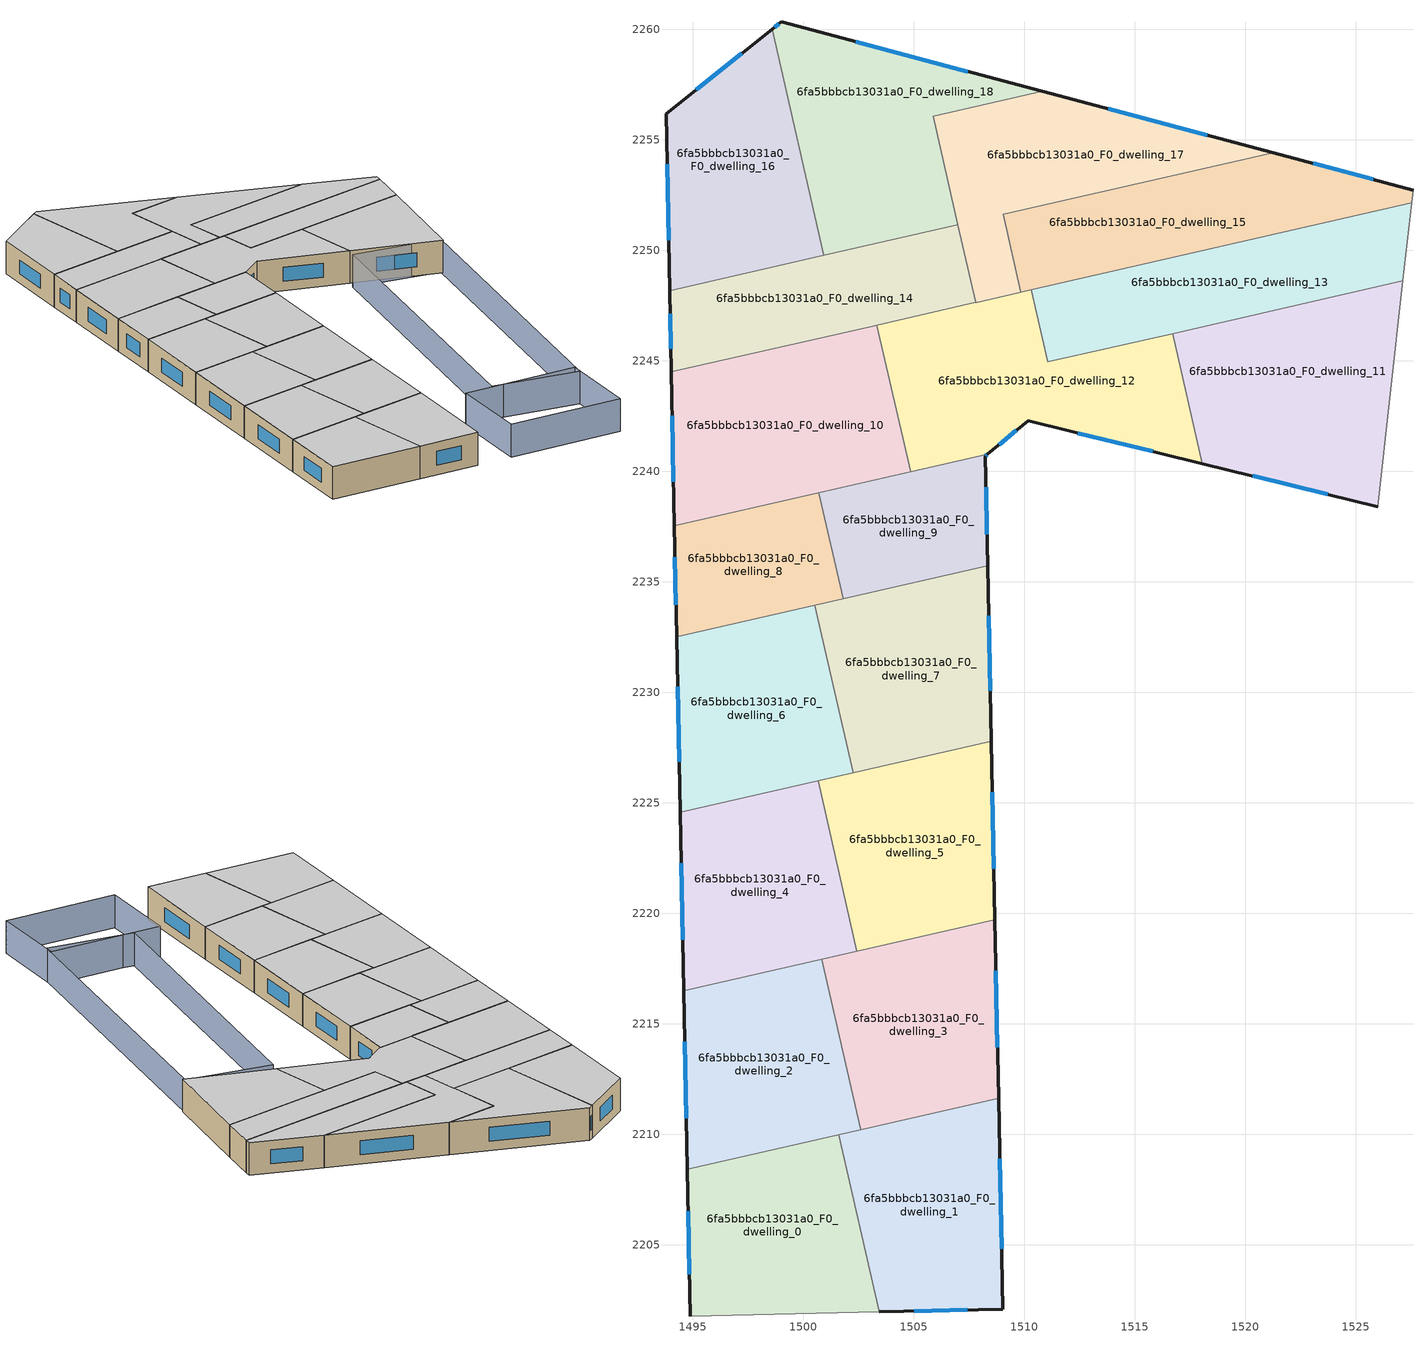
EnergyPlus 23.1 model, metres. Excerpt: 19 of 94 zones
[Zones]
6fa5bbbcb13031a0_F0_dwelling_0
 floor ground (EU_floor_Construction): 1501.61,2209.98 1503.43,2201.97 1494.9,2201.78 1494.76,2208.42 z0
 wall outside (EU_wall_Construction): 1494.76,2208.42 1494.9,2201.78 z0:3
 wall adiabatic (EU_wall_Construction): 1494.9,2201.78 1503.43,2201.97 z0:3
 wall to 6fa5bbbcb13031a0_F0_dwelling_1 (EU_wall_Construction): 1503.43,2201.97 1501.61,2209.98 z0:3
 wall to 6fa5bbbcb13031a0_F0_dwelling_2 (EU_wall_Construction): 1501.61,2209.98 1494.76,2208.42 z0:3
 window (EU_Window_Construction): 1494.8,2206.52 1494.86,2203.68 z0.86:2.14
 ceiling to 6fa5bbbcb13031a0_F1_dwelling_0 (EU_floor_Construction): 1503.43,2201.97 1501.61,2209.98 1494.76,2208.42 1494.9,2201.78 z3
6fa5bbbcb13031a0_F0_dwelling_1
 floor ground (EU_floor_Construction): 1508.84,2211.63 1509.03,2202.1 1503.43,2201.97 1501.61,2209.98 z0
 wall outside (EU_wall_Construction): 1503.43,2201.97 1509.03,2202.1 1508.84,2211.63 z0:3
 wall to 6fa5bbbcb13031a0_F0_dwelling_3 (EU_wall_Construction): 1508.84,2211.63 1502.6,2210.2 z0:3
 wall to 6fa5bbbcb13031a0_F0_dwelling_2 (EU_wall_Construction): 1502.6,2210.21 1501.61,2209.98 z0:3
 window (EU_Window_Construction): 1505.03,2202.01 1507.43,2202.06 / 1508.98,2204.82 1508.9,2208.91 z0.86:2.14
 ceiling to 6fa5bbbcb13031a0_F1_dwelling_1 (EU_floor_Construction): 1509.03,2202.1 1508.84,2211.63 1501.61,2209.98 1503.43,2201.97 z3
6fa5bbbcb13031a0_F0_dwelling_10
 floor ground (EU_floor_Construction): 1503.34,2246.62 1504.86,2239.97 1504.66,2239.93 1494.17,2237.53 1494.03,2244.5 1503.15,2246.58 z0
 wall outside (EU_wall_Construction): 1494.03,2244.5 1494.17,2237.53 z0:3
 wall to 6fa5bbbcb13031a0_F0_dwelling_12 (EU_wall_Construction): 1504.86,2239.97 1503.34,2246.62 z0:3
 wall to 6fa5bbbcb13031a0_F0_dwelling_14 (EU_wall_Construction): 1503.34,2246.62 1503.15,2246.58 1494.03,2244.5 z0:3
 wall to 6fa5bbbcb13031a0_F0_dwelling_9 (EU_wall_Construction): 1500.71,2239.03 1504.66,2239.93 1504.86,2239.97 z0:3
 wall to 6fa5bbbcb13031a0_F0_dwelling_8 (EU_wall_Construction): 1494.17,2237.53 1500.71,2239.03 z0:3
 window (EU_Window_Construction): 1494.07,2242.51 1494.13,2239.52 z0.86:2.14
 ceiling to 6fa5bbbcb13031a0_F1_dwelling_10 (EU_floor_Construction): 1504.66,2239.93 1504.86,2239.97 1503.34,2246.62 1503.15,2246.58 1494.03,2244.5 1494.17,2237.53 z3
6fa5bbbcb13031a0_F0_dwelling_11
 floor ground (EU_floor_Construction): 1527.13,2248.61 1526,2238.4 1518.07,2240.35 1516.72,2246.24 z0
 wall outside (EU_wall_Construction): 1518.07,2240.35 1526,2238.4 z0:3
 wall to 6fa5bbbcb13031a0_F0_dwelling_12 (EU_wall_Construction): 1516.72,2246.24 1518.07,2240.35 z0:3
 wall adiabatic (EU_wall_Construction): 1526,2238.4 1527.13,2248.61 z0:3
 wall to 6fa5bbbcb13031a0_F0_dwelling_13 (EU_wall_Construction): 1527.13,2248.61 1516.72,2246.24 z0:3
 window (EU_Window_Construction): 1520.33,2239.79 1523.73,2238.96 z0.86:2.14
 ceiling to 6fa5bbbcb13031a0_F1_dwelling_11 (EU_floor_Construction): 1526,2238.4 1527.13,2248.61 1516.72,2246.24 1518.07,2240.35 z3
6fa5bbbcb13031a0_F0_dwelling_12
 floor ground (EU_floor_Construction): 1516.72,2246.24 1518.07,2240.35 1510.18,2242.28 1508.34,2240.77 1504.86,2239.97 1503.34,2246.62 1510.33,2248.21 1511.07,2244.95 z0
 wall outside (EU_wall_Construction): 1508.34,2240.77 1510.18,2242.28 1518.07,2240.35 z0:3
 wall to 6fa5bbbcb13031a0_F0_dwelling_13 (EU_wall_Construction): 1516.72,2246.24 1511.07,2244.95 1510.33,2248.21 z0:3
 wall to 6fa5bbbcb13031a0_F0_dwelling_17 (EU_wall_Construction): 1509.86,2248.11 1507.81,2247.64 z0:3
 wall to 6fa5bbbcb13031a0_F0_dwelling_9 (EU_wall_Construction): 1504.86,2239.97 1508.34,2240.77 z0:3
 wall to 6fa5bbbcb13031a0_F0_dwelling_14 (EU_wall_Construction): 1507.81,2247.64 1503.34,2246.62 z0:3
 wall to 6fa5bbbcb13031a0_F0_dwelling_15 (EU_wall_Construction): 1510.33,2248.21 1509.86,2248.11 z0:3
 window (EU_Window_Construction): 1512.43,2241.73 1515.81,2240.9 / 1508.86,2241.2 1509.65,2241.85 z0.86:2.14
 ceiling to 6fa5bbbcb13031a0_F1_dwelling_12 (EU_floor_Construction): 1518.07,2240.35 1516.72,2246.24 1511.07,2244.95 1510.33,2248.21 1503.34,2246.62 1504.86,2239.97 1508.34,2240.77 1510.18,2242.28 z3
6fa5bbbcb13031a0_F0_dwelling_13
 floor ground (EU_floor_Construction): 1527.53,2252.14 1527.13,2248.61 1511.07,2244.95 1510.33,2248.21 z0
 wall adiabatic (EU_wall_Construction): 1527.13,2248.61 1527.53,2252.14 z0:3
 wall to 6fa5bbbcb13031a0_F0_dwelling_15 (EU_wall_Construction): 1527.53,2252.14 1510.33,2248.21 z0:3
 ceiling to 6fa5bbbcb13031a0_F1_dwelling_13 (EU_floor_Construction): 1527.13,2248.61 1527.53,2252.14 1510.33,2248.21 1511.07,2244.95 z3
6fa5bbbcb13031a0_F0_dwelling_14
 floor ground (EU_floor_Construction): 1507,2251.16 1507.81,2247.64 1494.03,2244.5 1493.96,2248.17 z0
 wall outside (EU_wall_Construction): 1493.96,2248.17 1494.03,2244.5 z0:3
 wall to 6fa5bbbcb13031a0_F0_dwelling_17 (EU_wall_Construction): 1507.81,2247.64 1507,2251.15 z0:3
 wall to 6fa5bbbcb13031a0_F0_dwelling_16 (EU_wall_Construction): 1500.94,2249.77 1493.96,2248.17 z0:3
 wall to 6fa5bbbcb13031a0_F0_dwelling_18 (EU_wall_Construction): 1507,2251.16 1500.94,2249.77 z0:3
 window (EU_Window_Construction): 1493.98,2247.12 1494.01,2245.55 z0.86:2.14
 ceiling to 6fa5bbbcb13031a0_F1_dwelling_14 (EU_floor_Construction): 1507.81,2247.64 1507,2251.16 1493.96,2248.17 1494.03,2244.5 z3
6fa5bbbcb13031a0_F0_dwelling_15
 floor ground (EU_floor_Construction): 1527.59,2252.73 1527.53,2252.14 1509.85,2248.11 1509.05,2251.62 1521.27,2254.41 z0
 wall outside (EU_wall_Construction): 1527.59,2252.73 1521.27,2254.41 z0:3
 wall to 6fa5bbbcb13031a0_F0_dwelling_17 (EU_wall_Construction): 1521.27,2254.41 1509.05,2251.62 1509.85,2248.11 z0:3
 wall adiabatic (EU_wall_Construction): 1527.53,2252.14 1527.59,2252.73 z0:3
 window (EU_Window_Construction): 1525.79,2253.21 1523.07,2253.93 z0.86:2.14
 ceiling to 6fa5bbbcb13031a0_F1_dwelling_15 (EU_floor_Construction): 1527.53,2252.14 1527.59,2252.73 1521.27,2254.41 1509.05,2251.62 1509.85,2248.11 z3
6fa5bbbcb13031a0_F0_dwelling_16
 floor ground (EU_floor_Construction): 1498.6,2260.01 1500.94,2249.77 1493.96,2248.17 1493.79,2256.18 z0
 wall outside (EU_wall_Construction): 1498.6,2260.01 1493.79,2256.18 1493.96,2248.17 z0:3
 wall to 6fa5bbbcb13031a0_F0_dwelling_18 (EU_wall_Construction): 1500.94,2249.77 1498.6,2260.01 z0:3
 window (EU_Window_Construction): 1497.23,2258.92 1495.17,2257.27 / 1493.84,2253.89 1493.91,2250.46 z0.86:2.14
 ceiling to 6fa5bbbcb13031a0_F1_dwelling_16 (EU_floor_Construction): 1500.94,2249.77 1498.6,2260.01 1493.79,2256.18 1493.96,2248.17 z3
6fa5bbbcb13031a0_F0_dwelling_17
 floor ground (EU_floor_Construction): 1521.27,2254.41 1509.05,2251.62 1509.85,2248.11 1507.81,2247.64 1505.88,2256.06 1510.82,2257.19 z0
 wall outside (EU_wall_Construction): 1521.27,2254.41 1510.82,2257.19 z0:3
 wall to 6fa5bbbcb13031a0_F0_dwelling_18 (EU_wall_Construction): 1510.82,2257.19 1505.88,2256.06 1507,2251.16 z0:3
 window (EU_Window_Construction): 1518.28,2255.2 1513.81,2256.39 z0.86:2.14
 ceiling to 6fa5bbbcb13031a0_F1_dwelling_17 (EU_floor_Construction): 1521.27,2254.41 1510.82,2257.19 1505.88,2256.06 1507.81,2247.64 1509.85,2248.11 1509.05,2251.62 z3
6fa5bbbcb13031a0_F0_dwelling_18
 floor ground (EU_floor_Construction): 1510.82,2257.19 1505.88,2256.06 1507,2251.16 1500.94,2249.77 1498.6,2260.01 1499.01,2260.33 z0
 wall outside (EU_wall_Construction): 1510.82,2257.19 1499.01,2260.33 1498.6,2260.01 z0:3
 window (EU_Window_Construction): 1498.89,2260.24 1498.72,2260.1 / 1507.45,2258.09 1502.38,2259.43 z0.86:2.14
 ceiling to 6fa5bbbcb13031a0_F1_dwelling_18 (EU_floor_Construction): 1507,2251.16 1505.88,2256.06 1510.82,2257.19 1499.01,2260.33 1498.6,2260.01 1500.94,2249.77 z3
6fa5bbbcb13031a0_F0_dwelling_2
 floor ground (EU_floor_Construction): 1500.84,2217.92 1502.6,2210.21 1494.76,2208.42 1494.6,2216.5 z0
 wall outside (EU_wall_Construction): 1494.6,2216.5 1494.76,2208.42 z0:3
 wall to 6fa5bbbcb13031a0_F0_dwelling_3 (EU_wall_Construction): 1502.6,2210.21 1500.84,2217.92 z0:3
 wall to 6fa5bbbcb13031a0_F0_dwelling_4 (EU_wall_Construction): 1500.84,2217.92 1494.6,2216.5 z0:3
 window (EU_Window_Construction): 1494.64,2214.19 1494.71,2210.73 z0.86:2.14
 ceiling to 6fa5bbbcb13031a0_F1_dwelling_2 (EU_floor_Construction): 1502.6,2210.21 1500.84,2217.92 1494.6,2216.5 1494.76,2208.42 z3
6fa5bbbcb13031a0_F0_dwelling_3
 floor ground (EU_floor_Construction): 1508.67,2219.71 1508.84,2211.63 1502.6,2210.21 1500.84,2217.92 z0
 wall outside (EU_wall_Construction): 1508.84,2211.63 1508.67,2219.71 z0:3
 wall to 6fa5bbbcb13031a0_F0_dwelling_5 (EU_wall_Construction): 1508.67,2219.71 1502.44,2218.29 z0:3
 wall to 6fa5bbbcb13031a0_F0_dwelling_4 (EU_wall_Construction): 1502.43,2218.29 1500.84,2217.92 z0:3
 window (EU_Window_Construction): 1508.79,2213.94 1508.72,2217.4 z0.86:2.14
 ceiling to 6fa5bbbcb13031a0_F1_dwelling_3 (EU_floor_Construction): 1508.84,2211.63 1508.67,2219.71 1500.84,2217.92 1502.6,2210.21 z3
6fa5bbbcb13031a0_F0_dwelling_4
 floor ground (EU_floor_Construction): 1500.67,2226.01 1502.43,2218.29 1494.6,2216.5 1494.43,2224.58 z0
 wall outside (EU_wall_Construction): 1494.43,2224.58 1494.6,2216.5 z0:3
 wall to 6fa5bbbcb13031a0_F0_dwelling_5 (EU_wall_Construction): 1502.43,2218.29 1500.67,2226.01 z0:3
 wall to 6fa5bbbcb13031a0_F0_dwelling_6 (EU_wall_Construction): 1500.67,2226.01 1494.43,2224.58 z0:3
 window (EU_Window_Construction): 1494.48,2222.27 1494.55,2218.81 z0.86:2.14
 ceiling to 6fa5bbbcb13031a0_F1_dwelling_4 (EU_floor_Construction): 1502.43,2218.29 1500.67,2226.01 1494.43,2224.58 1494.6,2216.5 z3
6fa5bbbcb13031a0_F0_dwelling_5
 floor ground (EU_floor_Construction): 1508.51,2227.8 1508.67,2219.71 1502.43,2218.29 1500.67,2226.01 z0
 wall outside (EU_wall_Construction): 1508.67,2219.71 1508.51,2227.8 z0:3
 wall to 6fa5bbbcb13031a0_F0_dwelling_7 (EU_wall_Construction): 1508.51,2227.8 1502.26,2226.37 z0:3
 wall to 6fa5bbbcb13031a0_F0_dwelling_6 (EU_wall_Construction): 1502.26,2226.37 1500.67,2226.01 z0:3
 window (EU_Window_Construction): 1508.63,2222.02 1508.56,2225.49 z0.86:2.14
 ceiling to 6fa5bbbcb13031a0_F1_dwelling_5 (EU_floor_Construction): 1508.67,2219.71 1508.51,2227.8 1500.67,2226.01 1502.43,2218.29 z3
6fa5bbbcb13031a0_F0_dwelling_6
 floor ground (EU_floor_Construction): 1500.53,2233.95 1502.26,2226.37 1494.43,2224.58 1494.27,2232.52 z0
 wall outside (EU_wall_Construction): 1494.27,2232.52 1494.43,2224.58 z0:3
 wall to 6fa5bbbcb13031a0_F0_dwelling_7 (EU_wall_Construction): 1502.26,2226.37 1500.53,2233.95 z0:3
 wall to 6fa5bbbcb13031a0_F0_dwelling_8 (EU_wall_Construction): 1500.53,2233.95 1494.27,2232.52 z0:3
 window (EU_Window_Construction): 1494.32,2230.25 1494.39,2226.85 z0.86:2.14
 ceiling to 6fa5bbbcb13031a0_F1_dwelling_6 (EU_floor_Construction): 1502.26,2226.37 1500.53,2233.95 1494.27,2232.52 1494.43,2224.58 z3
6fa5bbbcb13031a0_F0_dwelling_7
 floor ground (EU_floor_Construction): 1508.35,2235.74 1508.51,2227.8 1502.26,2226.37 1500.53,2233.95 z0
 wall outside (EU_wall_Construction): 1508.51,2227.8 1508.35,2235.74 z0:3
 wall to 6fa5bbbcb13031a0_F0_dwelling_9 (EU_wall_Construction): 1508.35,2235.74 1501.81,2234.24 z0:3
 wall to 6fa5bbbcb13031a0_F0_dwelling_8 (EU_wall_Construction): 1501.81,2234.24 1500.53,2233.95 z0:3
 window (EU_Window_Construction): 1508.46,2230.06 1508.39,2233.47 z0.86:2.14
 ceiling to 6fa5bbbcb13031a0_F1_dwelling_7 (EU_floor_Construction): 1508.51,2227.8 1508.35,2235.74 1500.53,2233.95 1502.26,2226.37 z3
6fa5bbbcb13031a0_F0_dwelling_8
 floor ground (EU_floor_Construction): 1500.71,2239.03 1501.81,2234.24 1494.27,2232.52 1494.17,2237.53 z0
 wall outside (EU_wall_Construction): 1494.17,2237.53 1494.27,2232.52 z0:3
 wall to 6fa5bbbcb13031a0_F0_dwelling_9 (EU_wall_Construction): 1501.81,2234.24 1500.71,2239.03 z0:3
 window (EU_Window_Construction): 1494.2,2236.1 1494.24,2233.95 z0.86:2.14
 ceiling to 6fa5bbbcb13031a0_F1_dwelling_8 (EU_floor_Construction): 1501.81,2234.24 1500.71,2239.03 1494.17,2237.53 1494.27,2232.52 z3
6fa5bbbcb13031a0_F0_dwelling_9
 floor ground (EU_floor_Construction): 1508.34,2240.77 1508.25,2240.69 1508.35,2235.74 1501.81,2234.24 1500.71,2239.03 z0
 wall outside (EU_wall_Construction): 1508.35,2235.74 1508.25,2240.69 1508.34,2240.77 z0:3
 window (EU_Window_Construction): 1508.27,2240.71 1508.31,2240.75 / 1508.32,2237.15 1508.27,2239.28 z0.86:2.14
 ceiling to 6fa5bbbcb13031a0_F1_dwelling_9 (EU_floor_Construction): 1508.35,2235.74 1508.25,2240.69 1508.34,2240.77 1500.71,2239.03 1501.81,2234.24 z3
shading: 1522.9,2202.42 1512.3,2202.18 / 1512.3,2202.18 1512.13,2209.69 / 1512.13,2209.69 1522.73,2209.93 / 1522.73,2209.93 1522.9,2202.42 / 1525.9,2238.69 1522.73,2209.02 / 1522.73,2209.02 1514.73,2209.88 / 1514.73,2209.88 1517.91,2239.55 / 1517.91,2239.55 1525.9,2238.69 z0:3
[Building]
EU S2 Campaign: North Axis=0; Terrain=City; Solar Distribution=FullExterior
[Site:Location]
Helsinki-Vantaa.AP: Latitude=60.317; Longitude=24.963; Time Zone=2; Elevation=54.6
[SizingPeriod:WeatherFileDays]
AnnualSizingPeriod: Begin Month=1; Begin Day of Month=1; End Month=12; End Day of Month=31; Day of Week for Start Day=Monday; Use Weather File Daylight Saving Period=No; Use Weather File Rain and Snow Indicators=No
[MATERIAL]
EU_InternalMass_Material: Roughness=MediumRough; Thickness=0.1; Conductivity=1; Density=1800; Specific Heat=900; Thermal Absorptance=0.9; Solar Absorptance=0.7; Visible Absorptance=0.7
[MATERIAL:NOMASS] Roughness=MediumRough; Thermal Absorptance=0.9; Solar Absorptance=0.7; Visible Absorptance=0.7
Name | Thermal Resistance
EU_wall_NoMass | 1.10183
EU_floor_NoMass | 1.70606
[WINDOWMATERIAL:SIMPLEGLAZINGSYSTEM]
EU_Window_SimpleGlazing: UFactor=3.11035; Solar Heat Gain Coefficient=0.8; Visible Transmittance=0.8
[CONSTRUCTION]
EU_wall_Construction: EU_wall_NoMass
EU_floor_Construction: EU_floor_NoMass
EU_Window_Construction: EU_Window_SimpleGlazing
EU_InternalMass_Construction: EU_InternalMass_Material
[ZONE] Type=1; Multiplier=1; Ceiling Height=autocalculate; Floor Area=autocalculate; Part of Total Floor Area=Yes
Name | Volume
6fa5bbbcb13031a0_F0_dwelling_0 | 171.475
6fa5bbbcb13031a0_F0_dwelling_1; 6fa5bbbcb13031a0_F0_dwelling_16 | 171.489
6fa5bbbcb13031a0_F0_dwelling_10 | 209.736
6fa5bbbcb13031a0_F0_dwelling_11 | 221.567
6fa5bbbcb13031a0_F0_dwelling_12 | 219.722
6fa5bbbcb13031a0_F0_dwelling_13 | 171.511
6fa5bbbcb13031a0_F0_dwelling_14 | 148.781
6fa5bbbcb13031a0_F0_dwelling_15 | 171.483
6fa5bbbcb13031a0_F0_dwelling_17 | 171.484
6fa5bbbcb13031a0_F0_dwelling_18 | 194.187
6fa5bbbcb13031a0_F0_dwelling_2 | 171.497
6fa5bbbcb13031a0_F0_dwelling_3 | 171.502
6fa5bbbcb13031a0_F0_dwelling_4 | 171.473
6fa5bbbcb13031a0_F0_dwelling_5 | 171.477
6fa5bbbcb13031a0_F0_dwelling_6 | 168.4
6fa5bbbcb13031a0_F0_dwelling_7 | 168.394
6fa5bbbcb13031a0_F0_dwelling_8 | 106.294
6fa5bbbcb13031a0_F0_dwelling_9 | 106.289
[INTERNALMASS] Construction=EU_InternalMass_Construction
Name | Zone or ZoneList | Surface Area
6fa5bbbcb13031a0_F0_dwelling_0_EU_InternalMass | 6fa5bbbcb13031a0_F0_dwelling_0 | 57.157
6fa5bbbcb13031a0_F0_dwelling_1_EU_InternalMass | 6fa5bbbcb13031a0_F0_dwelling_1 | 57.1641
6fa5bbbcb13031a0_F0_dwelling_2_EU_InternalMass | 6fa5bbbcb13031a0_F0_dwelling_2 | 57.1657
6fa5bbbcb13031a0_F0_dwelling_3_EU_InternalMass | 6fa5bbbcb13031a0_F0_dwelling_3 | 57.1694
6fa5bbbcb13031a0_F0_dwelling_4_EU_InternalMass | 6fa5bbbcb13031a0_F0_dwelling_4 | 57.1559
6fa5bbbcb13031a0_F0_dwelling_5_EU_InternalMass | 6fa5bbbcb13031a0_F0_dwelling_5 | 57.1566
6fa5bbbcb13031a0_F0_dwelling_6_EU_InternalMass | 6fa5bbbcb13031a0_F0_dwelling_6 | 56.1335
6fa5bbbcb13031a0_F0_dwelling_7_EU_InternalMass | 6fa5bbbcb13031a0_F0_dwelling_7 | 56.1311
6fa5bbbcb13031a0_F0_dwelling_8_EU_InternalMass | 6fa5bbbcb13031a0_F0_dwelling_8 | 35.4298
6fa5bbbcb13031a0_F0_dwelling_9_EU_InternalMass | 6fa5bbbcb13031a0_F0_dwelling_9 | 35.4302
6fa5bbbcb13031a0_F0_dwelling_10_EU_InternalMass | 6fa5bbbcb13031a0_F0_dwelling_10 | 69.9133
6fa5bbbcb13031a0_F0_dwelling_11_EU_InternalMass | 6fa5bbbcb13031a0_F0_dwelling_11 | 73.8579
6fa5bbbcb13031a0_F0_dwelling_12_EU_InternalMass | 6fa5bbbcb13031a0_F0_dwelling_12 | 73.2445
6fa5bbbcb13031a0_F0_dwelling_13_EU_InternalMass | 6fa5bbbcb13031a0_F0_dwelling_13 | 57.1706
6fa5bbbcb13031a0_F0_dwelling_14_EU_InternalMass | 6fa5bbbcb13031a0_F0_dwelling_14 | 49.5892
6fa5bbbcb13031a0_F0_dwelling_15_EU_InternalMass | 6fa5bbbcb13031a0_F0_dwelling_15 | 57.1594
6fa5bbbcb13031a0_F0_dwelling_16_EU_InternalMass | 6fa5bbbcb13031a0_F0_dwelling_16 | 57.1629
6fa5bbbcb13031a0_F0_dwelling_17_EU_InternalMass | 6fa5bbbcb13031a0_F0_dwelling_17 | 57.1611
6fa5bbbcb13031a0_F0_dwelling_18_EU_InternalMass | 6fa5bbbcb13031a0_F0_dwelling_18 | 64.7305
[OTHEREQUIPMENT] Fuel Type=Electricity; Design Level Calculation Method=Watts/Area; Power per Zone Floor Area=1; Fraction Latent=0; Fraction Radiant=0; Fraction Lost=0; Carbon Dioxide Generation Rate=0; EndUse Subcategory=EU_Step8_InternalGains
Name | Zone or ZoneList or Space or SpaceList | Schedule
EU_Step8_InternalGain_6fa5bbbcb13031a0_F0_dwelling_0_f000 | 6fa5bbbcb13031a0_F0_dwelling_0 | EU_Step8_GainSchedule_6fa5bbbcb13031a0_F0_dwelling_0_f000
EU_Step8_InternalGain_6fa5bbbcb13031a0_F0_dwelling_1_f000 | 6fa5bbbcb13031a0_F0_dwelling_1 | EU_Step8_GainSchedule_6fa5bbbcb13031a0_F0_dwelling_1_f000
EU_Step8_InternalGain_6fa5bbbcb13031a0_F0_dwelling_2_f000 | 6fa5bbbcb13031a0_F0_dwelling_2 | EU_Step8_GainSchedule_6fa5bbbcb13031a0_F0_dwelling_2_f000
EU_Step8_InternalGain_6fa5bbbcb13031a0_F0_dwelling_3_f000 | 6fa5bbbcb13031a0_F0_dwelling_3 | EU_Step8_GainSchedule_6fa5bbbcb13031a0_F0_dwelling_3_f000
EU_Step8_InternalGain_6fa5bbbcb13031a0_F0_dwelling_4_f000 | 6fa5bbbcb13031a0_F0_dwelling_4 | EU_Step8_GainSchedule_6fa5bbbcb13031a0_F0_dwelling_4_f000
EU_Step8_InternalGain_6fa5bbbcb13031a0_F0_dwelling_5_f000 | 6fa5bbbcb13031a0_F0_dwelling_5 | EU_Step8_GainSchedule_6fa5bbbcb13031a0_F0_dwelling_5_f000
EU_Step8_InternalGain_6fa5bbbcb13031a0_F0_dwelling_6_f000 | 6fa5bbbcb13031a0_F0_dwelling_6 | EU_Step8_GainSchedule_6fa5bbbcb13031a0_F0_dwelling_6_f000
EU_Step8_InternalGain_6fa5bbbcb13031a0_F0_dwelling_7_f000 | 6fa5bbbcb13031a0_F0_dwelling_7 | EU_Step8_GainSchedule_6fa5bbbcb13031a0_F0_dwelling_7_f000
EU_Step8_InternalGain_6fa5bbbcb13031a0_F0_dwelling_8_f000 | 6fa5bbbcb13031a0_F0_dwelling_8 | EU_Step8_GainSchedule_6fa5bbbcb13031a0_F0_dwelling_8_f000
EU_Step8_InternalGain_6fa5bbbcb13031a0_F0_dwelling_9_f000 | 6fa5bbbcb13031a0_F0_dwelling_9 | EU_Step8_GainSchedule_6fa5bbbcb13031a0_F0_dwelling_9_f000
EU_Step8_InternalGain_6fa5bbbcb13031a0_F0_dwelling_10_f000 | 6fa5bbbcb13031a0_F0_dwelling_10 | EU_Step8_GainSchedule_6fa5bbbcb13031a0_F0_dwelling_10_f000
EU_Step8_InternalGain_6fa5bbbcb13031a0_F0_dwelling_11_f000 | 6fa5bbbcb13031a0_F0_dwelling_11 | EU_Step8_GainSchedule_6fa5bbbcb13031a0_F0_dwelling_11_f000
EU_Step8_InternalGain_6fa5bbbcb13031a0_F0_dwelling_12_f000 | 6fa5bbbcb13031a0_F0_dwelling_12 | EU_Step8_GainSchedule_6fa5bbbcb13031a0_F0_dwelling_12_f000
EU_Step8_InternalGain_6fa5bbbcb13031a0_F0_dwelling_13_f000 | 6fa5bbbcb13031a0_F0_dwelling_13 | EU_Step8_GainSchedule_6fa5bbbcb13031a0_F0_dwelling_13_f000
EU_Step8_InternalGain_6fa5bbbcb13031a0_F0_dwelling_14_f000 | 6fa5bbbcb13031a0_F0_dwelling_14 | EU_Step8_GainSchedule_6fa5bbbcb13031a0_F0_dwelling_14_f000
EU_Step8_InternalGain_6fa5bbbcb13031a0_F0_dwelling_15_f000 | 6fa5bbbcb13031a0_F0_dwelling_15 | EU_Step8_GainSchedule_6fa5bbbcb13031a0_F0_dwelling_15_f000
EU_Step8_InternalGain_6fa5bbbcb13031a0_F0_dwelling_16_f000 | 6fa5bbbcb13031a0_F0_dwelling_16 | EU_Step8_GainSchedule_6fa5bbbcb13031a0_F0_dwelling_16_f000
EU_Step8_InternalGain_6fa5bbbcb13031a0_F0_dwelling_17_f000 | 6fa5bbbcb13031a0_F0_dwelling_17 | EU_Step8_GainSchedule_6fa5bbbcb13031a0_F0_dwelling_17_f000
EU_Step8_InternalGain_6fa5bbbcb13031a0_F0_dwelling_18_f000 | 6fa5bbbcb13031a0_F0_dwelling_18 | EU_Step8_GainSchedule_6fa5bbbcb13031a0_F0_dwelling_18_f000
[ZONEVENTILATION:DESIGNFLOWRATE] Schedule=EU_AlwaysOn; Design Flow Rate Calculation Method=AirChanges/Hour; Air Changes per Hour=0.756316; Ventilation Type=Natural; Fan Pressure Rise=0; Fan Total Efficiency=1; Constant Term Coefficient=1; Temperature Term Coefficient=0; Velocity Term Coefficient=0; Velocity Squared Term Coefficient=0; Minimum Indoor Temperature=-100; Maximum Indoor Temperature=100; Delta Temperature=-100; Minimum Outdoor Temperature=-100; Maximum Outdoor Temperature=100; Maximum Wind Speed=40
Name | Zone or ZoneList or Space or SpaceList
EU_ConstantAir_6fa5bbbcb13031a0_F0_dwelling_0 | 6fa5bbbcb13031a0_F0_dwelling_0
EU_ConstantAir_6fa5bbbcb13031a0_F0_dwelling_1 | 6fa5bbbcb13031a0_F0_dwelling_1
EU_ConstantAir_6fa5bbbcb13031a0_F0_dwelling_2 | 6fa5bbbcb13031a0_F0_dwelling_2
EU_ConstantAir_6fa5bbbcb13031a0_F0_dwelling_3 | 6fa5bbbcb13031a0_F0_dwelling_3
EU_ConstantAir_6fa5bbbcb13031a0_F0_dwelling_4 | 6fa5bbbcb13031a0_F0_dwelling_4
EU_ConstantAir_6fa5bbbcb13031a0_F0_dwelling_5 | 6fa5bbbcb13031a0_F0_dwelling_5
EU_ConstantAir_6fa5bbbcb13031a0_F0_dwelling_6 | 6fa5bbbcb13031a0_F0_dwelling_6
EU_ConstantAir_6fa5bbbcb13031a0_F0_dwelling_7 | 6fa5bbbcb13031a0_F0_dwelling_7
EU_ConstantAir_6fa5bbbcb13031a0_F0_dwelling_8 | 6fa5bbbcb13031a0_F0_dwelling_8
EU_ConstantAir_6fa5bbbcb13031a0_F0_dwelling_9 | 6fa5bbbcb13031a0_F0_dwelling_9
EU_ConstantAir_6fa5bbbcb13031a0_F0_dwelling_10 | 6fa5bbbcb13031a0_F0_dwelling_10
EU_ConstantAir_6fa5bbbcb13031a0_F0_dwelling_11 | 6fa5bbbcb13031a0_F0_dwelling_11
EU_ConstantAir_6fa5bbbcb13031a0_F0_dwelling_12 | 6fa5bbbcb13031a0_F0_dwelling_12
EU_ConstantAir_6fa5bbbcb13031a0_F0_dwelling_13 | 6fa5bbbcb13031a0_F0_dwelling_13
EU_ConstantAir_6fa5bbbcb13031a0_F0_dwelling_14 | 6fa5bbbcb13031a0_F0_dwelling_14
EU_ConstantAir_6fa5bbbcb13031a0_F0_dwelling_15 | 6fa5bbbcb13031a0_F0_dwelling_15
EU_ConstantAir_6fa5bbbcb13031a0_F0_dwelling_16 | 6fa5bbbcb13031a0_F0_dwelling_16
EU_ConstantAir_6fa5bbbcb13031a0_F0_dwelling_17 | 6fa5bbbcb13031a0_F0_dwelling_17
EU_ConstantAir_6fa5bbbcb13031a0_F0_dwelling_18 | 6fa5bbbcb13031a0_F0_dwelling_18
[HVACTEMPLATE:THERMOSTAT] Constant Heating Setpoint=20; Constant Cooling Setpoint=50
EU_HeatOnly_6fa5bbbcb13031a0_F0_dwelling_0; EU_HeatOnly_6fa5bbbcb13031a0_F0_dwelling_1; EU_HeatOnly_6fa5bbbcb13031a0_F0_dwelling_2; EU_HeatOnly_6fa5bbbcb13031a0_F0_dwelling_3; EU_HeatOnly_6fa5bbbcb13031a0_F0_dwelling_4; EU_HeatOnly_6fa5bbbcb13031a0_F0_dwelling_5; EU_HeatOnly_6fa5bbbcb13031a0_F0_dwelling_6; EU_HeatOnly_6fa5bbbcb13031a0_F0_dwelling_7; EU_HeatOnly_6fa5bbbcb13031a0_F0_dwelling_8; EU_HeatOnly_6fa5bbbcb13031a0_F0_dwelling_9; EU_HeatOnly_6fa5bbbcb13031a0_F0_dwelling_10; EU_HeatOnly_6fa5bbbcb13031a0_F0_dwelling_11; EU_HeatOnly_6fa5bbbcb13031a0_F0_dwelling_12; EU_HeatOnly_6fa5bbbcb13031a0_F0_dwelling_13; EU_HeatOnly_6fa5bbbcb13031a0_F0_dwelling_14; EU_HeatOnly_6fa5bbbcb13031a0_F0_dwelling_15; EU_HeatOnly_6fa5bbbcb13031a0_F0_dwelling_16; EU_HeatOnly_6fa5bbbcb13031a0_F0_dwelling_17; EU_HeatOnly_6fa5bbbcb13031a0_F0_dwelling_18; EU_HeatOnly_6fa5bbbcb13031a0_F1_dwelling_0; EU_HeatOnly_6fa5bbbcb13031a0_F1_dwelling_1; EU_HeatOnly_6fa5bbbcb13031a0_F1_dwelling_2; EU_HeatOnly_6fa5bbbcb13031a0_F1_dwelling_3; EU_HeatOnly_6fa5bbbcb13031a0_F1_dwelling_4; EU_HeatOnly_6fa5bbbcb13031a0_F1_dwelling_5; EU_HeatOnly_6fa5bbbcb13031a0_F1_dwelling_6; EU_HeatOnly_6fa5bbbcb13031a0_F1_dwelling_7; EU_HeatOnly_6fa5bbbcb13031a0_F1_dwelling_8; EU_HeatOnly_6fa5bbbcb13031a0_F1_dwelling_9; EU_HeatOnly_6fa5bbbcb13031a0_F1_dwelling_10; EU_HeatOnly_6fa5bbbcb13031a0_F1_dwelling_11; EU_HeatOnly_6fa5bbbcb13031a0_F1_dwelling_12; EU_HeatOnly_6fa5bbbcb13031a0_F1_dwelling_13; EU_HeatOnly_6fa5bbbcb13031a0_F1_dwelling_14; EU_HeatOnly_6fa5bbbcb13031a0_F1_dwelling_15; EU_HeatOnly_6fa5bbbcb13031a0_F1_dwelling_16; EU_HeatOnly_6fa5bbbcb13031a0_F1_dwelling_17; EU_HeatOnly_6fa5bbbcb13031a0_F1_dwelling_18; EU_HeatOnly_6fa5bbbcb13031a0_F2_dwelling_0; EU_HeatOnly_6fa5bbbcb13031a0_F2_dwelling_1; EU_HeatOnly_6fa5bbbcb13031a0_F2_dwelling_2; EU_HeatOnly_6fa5bbbcb13031a0_F2_dwelling_3; EU_HeatOnly_6fa5bbbcb13031a0_F2_dwelling_4; EU_HeatOnly_6fa5bbbcb13031a0_F2_dwelling_5; EU_HeatOnly_6fa5bbbcb13031a0_F2_dwelling_6; EU_HeatOnly_6fa5bbbcb13031a0_F2_dwelling_7; EU_HeatOnly_6fa5bbbcb13031a0_F2_dwelling_8; EU_HeatOnly_6fa5bbbcb13031a0_F2_dwelling_9; EU_HeatOnly_6fa5bbbcb13031a0_F2_dwelling_10; EU_HeatOnly_6fa5bbbcb13031a0_F2_dwelling_11; EU_HeatOnly_6fa5bbbcb13031a0_F2_dwelling_12; EU_HeatOnly_6fa5bbbcb13031a0_F2_dwelling_13; EU_HeatOnly_6fa5bbbcb13031a0_F2_dwelling_14; EU_HeatOnly_6fa5bbbcb13031a0_F2_dwelling_15; EU_HeatOnly_6fa5bbbcb13031a0_F2_dwelling_16; EU_HeatOnly_6fa5bbbcb13031a0_F2_dwelling_17; EU_HeatOnly_6fa5bbbcb13031a0_F2_dwelling_18; EU_HeatOnly_6fa5bbbcb13031a0_F3_dwelling_0; EU_HeatOnly_6fa5bbbcb13031a0_F3_dwelling_1; EU_HeatOnly_6fa5bbbcb13031a0_F3_dwelling_2; EU_HeatOnly_6fa5bbbcb13031a0_F3_dwelling_3; EU_HeatOnly_6fa5bbbcb13031a0_F3_dwelling_4; EU_HeatOnly_6fa5bbbcb13031a0_F3_dwelling_5; EU_HeatOnly_6fa5bbbcb13031a0_F3_dwelling_6; EU_HeatOnly_6fa5bbbcb13031a0_F3_dwelling_7; EU_HeatOnly_6fa5bbbcb13031a0_F3_dwelling_8; EU_HeatOnly_6fa5bbbcb13031a0_F3_dwelling_9; EU_HeatOnly_6fa5bbbcb13031a0_F3_dwelling_10; EU_HeatOnly_6fa5bbbcb13031a0_F3_dwelling_11; EU_HeatOnly_6fa5bbbcb13031a0_F3_dwelling_12; EU_HeatOnly_6fa5bbbcb13031a0_F3_dwelling_13; EU_HeatOnly_6fa5bbbcb13031a0_F3_dwelling_14; EU_HeatOnly_6fa5bbbcb13031a0_F3_dwelling_15; EU_HeatOnly_6fa5bbbcb13031a0_F3_dwelling_16; EU_HeatOnly_6fa5bbbcb13031a0_F3_dwelling_17; EU_HeatOnly_6fa5bbbcb13031a0_F3_dwelling_18; EU_HeatOnly_6fa5bbbcb13031a0_F4_dwelling_0; EU_HeatOnly_6fa5bbbcb13031a0_F4_dwelling_1; EU_HeatOnly_6fa5bbbcb13031a0_F4_dwelling_2; EU_HeatOnly_6fa5bbbcb13031a0_F4_dwelling_3; EU_HeatOnly_6fa5bbbcb13031a0_F4_dwelling_4; EU_HeatOnly_6fa5bbbcb13031a0_F4_dwelling_5; EU_HeatOnly_6fa5bbbcb13031a0_F4_dwelling_6; EU_HeatOnly_6fa5bbbcb13031a0_F4_dwelling_7; EU_HeatOnly_6fa5bbbcb13031a0_F4_dwelling_8; EU_HeatOnly_6fa5bbbcb13031a0_F4_dwelling_9; EU_HeatOnly_6fa5bbbcb13031a0_F4_dwelling_10; EU_HeatOnly_6fa5bbbcb13031a0_F4_dwelling_11; EU_HeatOnly_6fa5bbbcb13031a0_F4_dwelling_12; EU_HeatOnly_6fa5bbbcb13031a0_F4_dwelling_13; EU_HeatOnly_6fa5bbbcb13031a0_F4_dwelling_14; EU_HeatOnly_6fa5bbbcb13031a0_F4_dwelling_15; EU_HeatOnly_6fa5bbbcb13031a0_F4_dwelling_16; EU_HeatOnly_6fa5bbbcb13031a0_F4_dwelling_17
[HVACTEMPLATE:ZONE:IDEALLOADSAIRSYSTEM] System Availability Schedule=EU_AlwaysOn; Maximum Heating Supply Air Temperature=50; Minimum Cooling Supply Air Temperature=13; Maximum Heating Supply Air Humidity Ratio=0.0156; Minimum Cooling Supply Air Humidity Ratio=0.0077; Heating Limit=NoLimit; Cooling Limit=NoLimit; Heating Availability Schedule=EU_AlwaysOn; Cooling Availability Schedule=EU_CoolingOff; Dehumidification Control Type=ConstantSensibleHeatRatio; Cooling Sensible Heat Ratio=0.7; Dehumidification Setpoint=60; Humidification Control Type=None; Humidification Setpoint=30; Outdoor Air Method=None; Outdoor Air Flow Rate per Person=0.00944; Outdoor Air Flow Rate per Zone Floor Area=0; Outdoor Air Flow Rate per Zone=0; Demand Controlled Ventilation Type=None; Outdoor Air Economizer Type=NoEconomizer; Heat Recovery Type=None; Sensible Heat Recovery Effectiveness=0.7; Latent Heat Recovery Effectiveness=0.65
Name | Template Thermostat
6fa5bbbcb13031a0_F0_dwelling_0 | EU_HeatOnly_6fa5bbbcb13031a0_F0_dwelling_0
6fa5bbbcb13031a0_F0_dwelling_1 | EU_HeatOnly_6fa5bbbcb13031a0_F0_dwelling_1
6fa5bbbcb13031a0_F0_dwelling_2 | EU_HeatOnly_6fa5bbbcb13031a0_F0_dwelling_2
6fa5bbbcb13031a0_F0_dwelling_3 | EU_HeatOnly_6fa5bbbcb13031a0_F0_dwelling_3
6fa5bbbcb13031a0_F0_dwelling_4 | EU_HeatOnly_6fa5bbbcb13031a0_F0_dwelling_4
6fa5bbbcb13031a0_F0_dwelling_5 | EU_HeatOnly_6fa5bbbcb13031a0_F0_dwelling_5
6fa5bbbcb13031a0_F0_dwelling_6 | EU_HeatOnly_6fa5bbbcb13031a0_F0_dwelling_6
6fa5bbbcb13031a0_F0_dwelling_7 | EU_HeatOnly_6fa5bbbcb13031a0_F0_dwelling_7
6fa5bbbcb13031a0_F0_dwelling_8 | EU_HeatOnly_6fa5bbbcb13031a0_F0_dwelling_8
6fa5bbbcb13031a0_F0_dwelling_9 | EU_HeatOnly_6fa5bbbcb13031a0_F0_dwelling_9
6fa5bbbcb13031a0_F0_dwelling_10 | EU_HeatOnly_6fa5bbbcb13031a0_F0_dwelling_10
6fa5bbbcb13031a0_F0_dwelling_11 | EU_HeatOnly_6fa5bbbcb13031a0_F0_dwelling_11
6fa5bbbcb13031a0_F0_dwelling_12 | EU_HeatOnly_6fa5bbbcb13031a0_F0_dwelling_12
6fa5bbbcb13031a0_F0_dwelling_13 | EU_HeatOnly_6fa5bbbcb13031a0_F0_dwelling_13
6fa5bbbcb13031a0_F0_dwelling_14 | EU_HeatOnly_6fa5bbbcb13031a0_F0_dwelling_14
6fa5bbbcb13031a0_F0_dwelling_15 | EU_HeatOnly_6fa5bbbcb13031a0_F0_dwelling_15
6fa5bbbcb13031a0_F0_dwelling_16 | EU_HeatOnly_6fa5bbbcb13031a0_F0_dwelling_16
6fa5bbbcb13031a0_F0_dwelling_17 | EU_HeatOnly_6fa5bbbcb13031a0_F0_dwelling_17
6fa5bbbcb13031a0_F0_dwelling_18 | EU_HeatOnly_6fa5bbbcb13031a0_F0_dwelling_18
[SIZING:ZONE] Zone Cooling Design Supply Air Temperature Input Method=SupplyAirTemperature; Zone Cooling Design Supply Air Temperature=13; Zone Heating Design Supply Air Temperature Input Method=SupplyAirTemperature; Zone Heating Design Supply Air Temperature=50; Zone Cooling Design Supply Air Humidity Ratio=0.008; Zone Heating Design Supply Air Humidity Ratio=0.008; Cooling Design Air Flow Method=DesignDay; Cooling Design Air Flow Rate=0; Cooling Minimum Air Flow per Zone Floor Area=0.000762; Cooling Minimum Air Flow=0; Cooling Minimum Air Flow Fraction=0.2; Heating Design Air Flow Method=DesignDay; Heating Design Air Flow Rate=0; Heating Maximum Air Flow per Zone Floor Area=0.002032; Heating Maximum Air Flow=0.141576; Heating Maximum Air Flow Fraction=0.3; Account for Dedicated Outdoor Air System=No; Dedicated Outdoor Air System Control Strategy=NeutralSupplyAir; Dedicated Outdoor Air Low Setpoint Temperature for Design=autosize; Dedicated Outdoor Air High Setpoint Temperature for Design=autosize; Zone Load Sizing Method=Sensible Load Only No Latent Load; Zone Latent Cooling Design Supply Air Humidity Ratio Input Method=HumidityRatioDifference; Zone Cooling Design Supply Air Humidity Ratio Difference=0.005; Zone Latent Heating Design Supply Air Humidity Ratio Input Method=HumidityRatioDifference; Zone Humidification Design Supply Air Humidity Ratio Difference=0.005
6fa5bbbcb13031a0_F0_dwelling_0; 6fa5bbbcb13031a0_F0_dwelling_1; 6fa5bbbcb13031a0_F0_dwelling_2; 6fa5bbbcb13031a0_F0_dwelling_3; 6fa5bbbcb13031a0_F0_dwelling_4; 6fa5bbbcb13031a0_F0_dwelling_5; 6fa5bbbcb13031a0_F0_dwelling_6; 6fa5bbbcb13031a0_F0_dwelling_7; 6fa5bbbcb13031a0_F0_dwelling_8; 6fa5bbbcb13031a0_F0_dwelling_9; 6fa5bbbcb13031a0_F0_dwelling_10; 6fa5bbbcb13031a0_F0_dwelling_11; 6fa5bbbcb13031a0_F0_dwelling_12; 6fa5bbbcb13031a0_F0_dwelling_13; 6fa5bbbcb13031a0_F0_dwelling_14; 6fa5bbbcb13031a0_F0_dwelling_15; 6fa5bbbcb13031a0_F0_dwelling_16; 6fa5bbbcb13031a0_F0_dwelling_17; 6fa5bbbcb13031a0_F0_dwelling_18
[SCHEDULE:CONSTANT]
Name | Hourly Value
EU_AlwaysOn | 1
EU_CoolingOff | 0
[SCHEDULE:FILE] Column Number=1; Rows to Skip at Top=0; Number of Hours of Data=8760; Column Separator=Comma; Interpolate to Timestep=No; Minutes per Item=60; Adjust Schedule for Daylight Savings=Yes
Name | File
EU_Step8_GainSchedule_6fa5bbbcb13031a0_F0_dwelling_0_f000 | ../../schedules/6fa5bbbcb13031a0/6fa5bbbcb13031a0_F0_dwelling_0_f000_gain.csv
EU_Step8_GainSchedule_6fa5bbbcb13031a0_F0_dwelling_1_f000 | ../../schedules/6fa5bbbcb13031a0/6fa5bbbcb13031a0_F0_dwelling_1_f000_gain.csv
EU_Step8_GainSchedule_6fa5bbbcb13031a0_F0_dwelling_2_f000 | ../../schedules/6fa5bbbcb13031a0/6fa5bbbcb13031a0_F0_dwelling_2_f000_gain.csv
EU_Step8_GainSchedule_6fa5bbbcb13031a0_F0_dwelling_3_f000 | ../../schedules/6fa5bbbcb13031a0/6fa5bbbcb13031a0_F0_dwelling_3_f000_gain.csv
EU_Step8_GainSchedule_6fa5bbbcb13031a0_F0_dwelling_4_f000 | ../../schedules/6fa5bbbcb13031a0/6fa5bbbcb13031a0_F0_dwelling_4_f000_gain.csv
EU_Step8_GainSchedule_6fa5bbbcb13031a0_F0_dwelling_5_f000 | ../../schedules/6fa5bbbcb13031a0/6fa5bbbcb13031a0_F0_dwelling_5_f000_gain.csv
EU_Step8_GainSchedule_6fa5bbbcb13031a0_F0_dwelling_6_f000 | ../../schedules/6fa5bbbcb13031a0/6fa5bbbcb13031a0_F0_dwelling_6_f000_gain.csv
EU_Step8_GainSchedule_6fa5bbbcb13031a0_F0_dwelling_7_f000 | ../../schedules/6fa5bbbcb13031a0/6fa5bbbcb13031a0_F0_dwelling_7_f000_gain.csv
EU_Step8_GainSchedule_6fa5bbbcb13031a0_F0_dwelling_8_f000 | ../../schedules/6fa5bbbcb13031a0/6fa5bbbcb13031a0_F0_dwelling_8_f000_gain.csv
EU_Step8_GainSchedule_6fa5bbbcb13031a0_F0_dwelling_9_f000 | ../../schedules/6fa5bbbcb13031a0/6fa5bbbcb13031a0_F0_dwelling_9_f000_gain.csv
EU_Step8_GainSchedule_6fa5bbbcb13031a0_F0_dwelling_10_f000 | ../../schedules/6fa5bbbcb13031a0/6fa5bbbcb13031a0_F0_dwelling_10_f000_gain.csv
EU_Step8_GainSchedule_6fa5bbbcb13031a0_F0_dwelling_11_f000 | ../../schedules/6fa5bbbcb13031a0/6fa5bbbcb13031a0_F0_dwelling_11_f000_gain.csv
EU_Step8_GainSchedule_6fa5bbbcb13031a0_F0_dwelling_12_f000 | ../../schedules/6fa5bbbcb13031a0/6fa5bbbcb13031a0_F0_dwelling_12_f000_gain.csv
EU_Step8_GainSchedule_6fa5bbbcb13031a0_F0_dwelling_13_f000 | ../../schedules/6fa5bbbcb13031a0/6fa5bbbcb13031a0_F0_dwelling_13_f000_gain.csv
EU_Step8_GainSchedule_6fa5bbbcb13031a0_F0_dwelling_14_f000 | ../../schedules/6fa5bbbcb13031a0/6fa5bbbcb13031a0_F0_dwelling_14_f000_gain.csv
EU_Step8_GainSchedule_6fa5bbbcb13031a0_F0_dwelling_15_f000 | ../../schedules/6fa5bbbcb13031a0/6fa5bbbcb13031a0_F0_dwelling_15_f000_gain.csv
EU_Step8_GainSchedule_6fa5bbbcb13031a0_F0_dwelling_16_f000 | ../../schedules/6fa5bbbcb13031a0/6fa5bbbcb13031a0_F0_dwelling_16_f000_gain.csv
EU_Step8_GainSchedule_6fa5bbbcb13031a0_F0_dwelling_17_f000 | ../../schedules/6fa5bbbcb13031a0/6fa5bbbcb13031a0_F0_dwelling_17_f000_gain.csv
EU_Step8_GainSchedule_6fa5bbbcb13031a0_F0_dwelling_18_f000 | ../../schedules/6fa5bbbcb13031a0/6fa5bbbcb13031a0_F0_dwelling_18_f000_gain.csv
